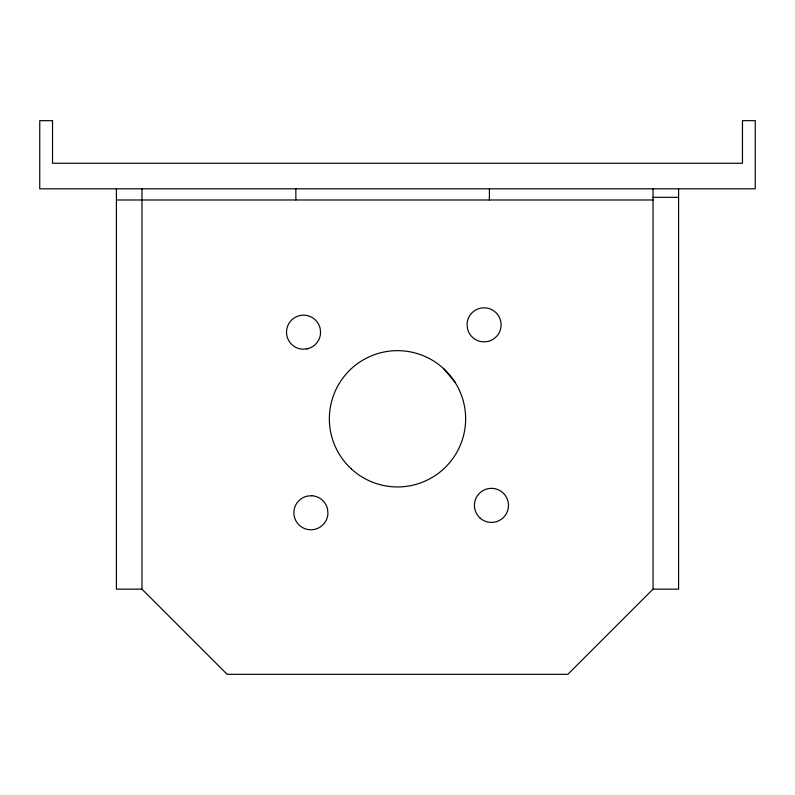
<?xml version="1.0" encoding="UTF-8"?>
<svg xmlns="http://www.w3.org/2000/svg" width="795" height="795" viewBox="0 0 795 795"><rect width="100%" height="100%" fill="white"/><g stroke="black" fill="none" stroke-linecap="round" stroke-linejoin="round"><path stroke-width="1.19" d="M653.033 188.812L653.033 589.155L567.859 674.329L227.141 674.329L141.967 589.155L141.967 188.812M653.033 197.329L678.592 197.329M116.408 199.982L653.033 199.982M141.967 589.155L116.408 589.155L116.408 188.812M653.033 589.155L678.592 589.155L678.592 188.812M443.55 368.572L454.978 382.196M489.402 188.812L489.402 199.982M295.859 188.812L295.859 199.982M307.029 348.886L302.597 349.214A17.033 17.033 0 0 1 286.518 332.747A17.033 17.033 0 0 1 301.524 315.297A17.033 17.033 0 0 1 320.216 328.723L320.554 333.165A17.033 17.033 0 0 1 307.029 348.886M487.574 341.512L483.131 341.85A17.033 17.033 0 0 1 467.41 328.325L467.072 323.893A17.033 17.033 0 0 1 483.549 307.814A17.033 17.033 0 0 1 500.999 322.82A17.033 17.033 0 0 1 487.574 341.512M311.869 495.742L307.427 496.07A17.033 17.033 0 0 0 294.001 514.763A17.033 17.033 0 0 0 311.451 529.778A17.033 17.033 0 0 0 327.928 513.699L327.59 509.267A17.033 17.033 0 0 0 311.869 495.742M52.53 120.671L39.75 120.671L39.75 188.812L755.25 188.812L755.25 120.671L742.47 120.671L742.47 163.263L52.53 163.263L52.53 120.671M351.45 469.02A68.141 68.141 0 0 0 464.022 433.563A68.141 68.141 0 0 0 377.029 353.805A68.141 68.141 0 0 0 351.45 469.02M479.912 517.903A17.033 17.033 0 0 0 508.075 509.118A17.033 17.033 0 0 0 486.381 489.114A17.033 17.033 0 0 0 479.912 517.903"/></g></svg>
